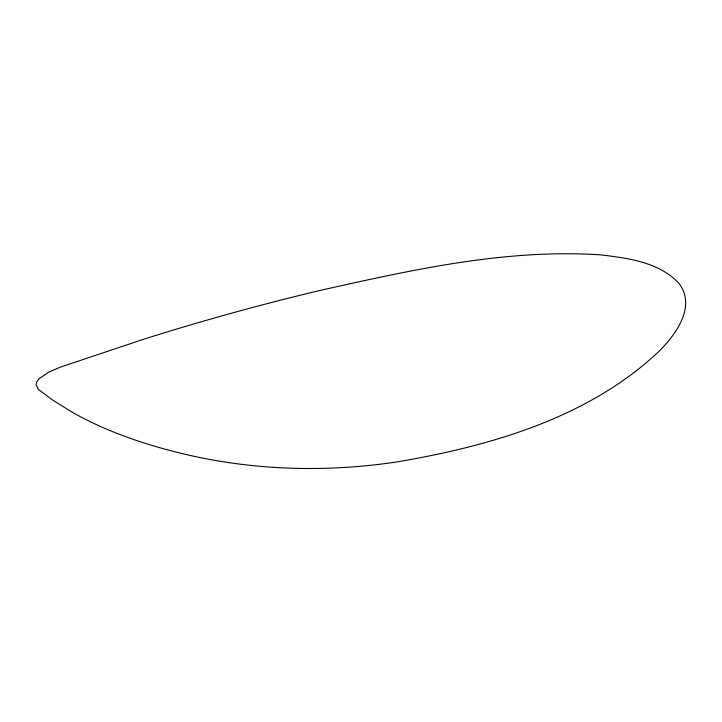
<?xml version="1.0" encoding="UTF-8"?>
<svg xmlns="http://www.w3.org/2000/svg" width="722" height="722" viewBox="0 0 722 722"><rect width="100%" height="100%" fill="white"/><g stroke="black" fill="none" stroke-linecap="round" stroke-linejoin="round"><path stroke-width="1.08" d="M166.71 449.616C241.726 470.157 321.019 473.497 397.804 461.782C491.195 445.826 588.629 417.767 659.105 351.235C675.801 334.638 696.54 306.408 679.014 283.457C659.294 262.068 628.158 258.196 600.776 254.875C507.196 248.684 414.455 269.351 323.682 289.603A957.146 360.107 -17.3 0 0 144.626 338.925L59.773 367.345L48.482 372.308L39.033 378.761L36.741 381.884L36.1 384.925L38.248 389.284L52.164 399.735L72.534 412.415A957.146 360.107 -17.3 0 0 166.683 449.625"/></g></svg>
